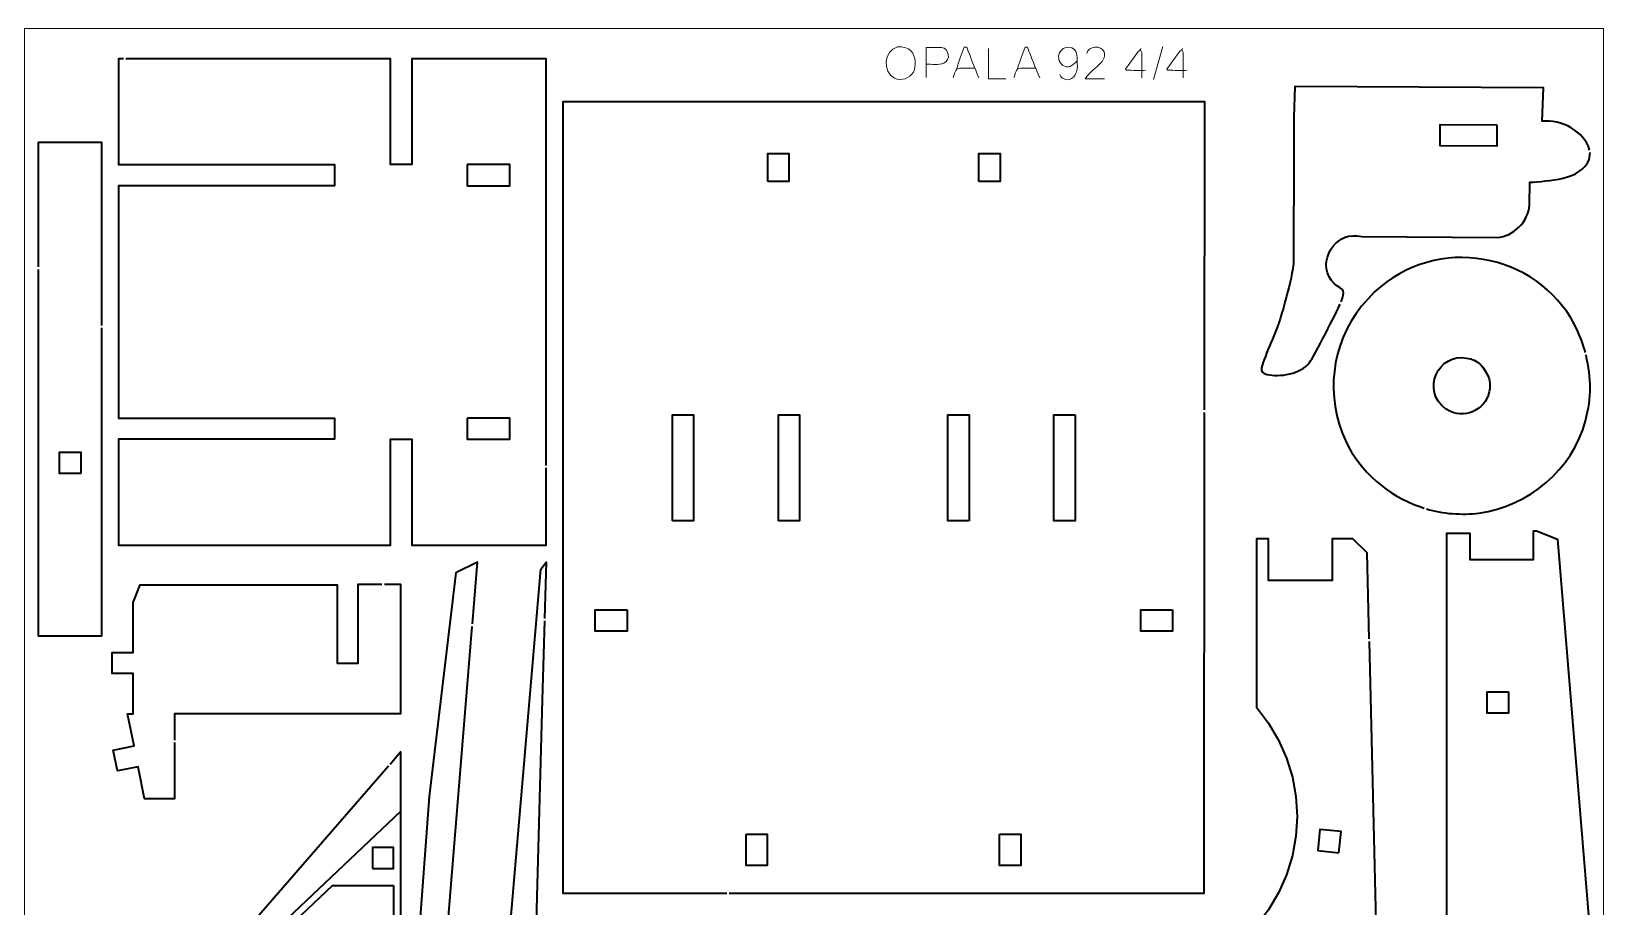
# Model space of a CAD drawing. Header units: millimetres. Extents: x -5 to 375, y 132 to 712.
# Drawn here: x 185.8 to 375, y 315.9 to 421.2 of the extents above; entities that cross this region are included whole.
import ezdxf

# ---------------------------------------------------------------- set-up
doc = ezdxf.new("R2010")
doc.units = ezdxf.units.MM
doc.header["$MEASUREMENT"] = 0
doc.layers.add('Camada 1', color=7, linetype='Continuous')

msp = doc.modelspace()

# ---------------------------------------------------------------- linework, layer by layer
at = {"layer": 'Camada 1', "color": 3, "lineweight": 20}
msp.add_open_spline([(185.0124, 131.5126), (185.0124, 131.5126), (185.0124, 421.5125), (185.0124, 421.5125), (185.0124, 421.5125), (185.0124, 421.5125), (375.0125, 421.5125), (375.0125, 421.5125), (375.0125, 421.5125), (375.0125, 421.5125), (375.0125, 131.5126), (375.0125, 131.5126), (375.0125, 131.5126), (375.0125, 131.5126), (185.0124, 131.5126), (185.0124, 131.5126)], degree=3, knots=[0, 0, 0, 0, 0.2, 0.2, 0.2, 0.2, 0.4, 0.4, 0.4, 0.4, 0.6, 0.6, 0.6, 0.6, 1, 1, 1, 1], dxfattribs=at)
at = {"layer": 'Camada 1', "color": 1, "lineweight": 20}
for points, knots in [([(289.7035, 415.5583), (290.4968, 415.1465), (291.5189, 415.5126), (291.9612, 416.2754), (291.9612, 416.2754), (292.3273, 417.0686), (292.2663, 418.1059), (291.7019, 418.8077), (291.7019, 418.8077), (291.2443, 419.2195), (290.6341, 419.3873), (290.0391, 419.2958), (290.0391, 419.2958), (288.3763, 418.8992), (288.2085, 416.2448), (289.7035, 415.5583)], [0, 0, 0, 0, 0.2, 0.2, 0.2, 0.2, 0.4, 0.4, 0.4, 0.4, 0.6, 0.6, 0.6, 0.6, 1, 1, 1, 1]), ([(293.5112, 415.6024), (293.5112, 416.8128), (293.5112, 418.0231), (293.5112, 419.2482), (293.5112, 419.2482), (293.5112, 419.2482), (295.3562, 419.2334), (295.3562, 419.2334), (295.3562, 419.2334), (296.2861, 419.1301), (296.4927, 417.7132), (295.6366, 417.3442), (295.6366, 417.3442), (294.9429, 417.0932), (294.2049, 417.2409), (293.5112, 417.2113)], [0, 0, 0, 0, 0.2, 0.2, 0.2, 0.2, 0.4, 0.4, 0.4, 0.4, 0.6, 0.6, 0.6, 0.6, 1, 1, 1, 1]), ([(299.848, 415.5729), (299.3314, 416.7832), (298.8443, 418.0231), (298.3868, 419.2777), (298.3868, 419.2777), (298.3868, 419.2777), (298.0916, 419.2777), (298.0916, 419.2777), (298.0916, 419.2777), (297.7816, 418.3921), (297.3978, 417.5508), (297.1764, 416.6504)], [0, 0, 0, 0, 0.25, 0.25, 0.25, 0.25, 0.5, 0.5, 0.5, 0.5, 1, 1, 1, 1]), ([(303.0706, 415.4696), (303.0706, 415.4696), (301.0189, 415.4696), (301.0189, 415.4696), (301.0189, 415.4696), (301.0189, 415.4696), (301.0189, 419.1301), (301.0189, 419.1301)], [0, 0, 0, 0, 0.33333333, 0.33333333, 0.33333333, 0.33333333, 1, 1, 1, 1]), ([(307.1604, 415.5729), (306.6438, 416.7832), (306.1567, 418.0231), (305.6992, 419.2777), (305.6992, 419.2777), (305.6992, 419.2777), (305.404, 419.2777), (305.404, 419.2777), (305.404, 419.2777), (305.094, 418.3921), (304.7102, 417.5508), (304.4888, 416.6504)], [0, 0, 0, 0, 0.25, 0.25, 0.25, 0.25, 0.5, 0.5, 0.5, 0.5, 1, 1, 1, 1]), ([(309.5882, 415.9755), (309.6936, 415.5987), (310.0704, 415.3877), (310.4471, 415.3576), (310.4471, 415.3576), (311.306, 415.3275), (311.6678, 416.2316), (311.728, 416.97), (311.728, 416.97), (311.5623, 417.6331), (311.8636, 418.4167), (311.3362, 418.9742), (311.3362, 418.9742), (310.5526, 419.788), (309.1964, 418.8839), (309.4676, 417.8441), (309.4676, 417.8441), (309.5429, 417.2111), (310.2211, 416.744), (310.8389, 416.955), (310.8389, 416.955), (311.1705, 417.0906), (311.3663, 417.4071), (311.6678, 417.6181)], [0, 0, 0, 0, 0.14285714, 0.14285714, 0.14285714, 0.14285714, 0.28571429, 0.28571429, 0.28571429, 0.28571429, 0.42857143, 0.42857143, 0.42857143, 0.42857143, 0.57142857, 0.57142857, 0.57142857, 0.57142857, 0.71428571, 0.71428571, 0.71428571, 0.71428571, 1, 1, 1, 1]), ([(314.9783, 415.4706), (314.9783, 415.4706), (312.6513, 415.4706), (312.6513, 415.4706), (312.6513, 415.4706), (313.1552, 416.2413), (313.926, 416.7749), (314.5781, 417.4271), (314.5781, 417.4271), (314.845, 417.768), (315.0969, 418.2423), (314.919, 418.7018), (314.919, 418.7018), (314.5337, 419.5467), (313.0367, 419.4577), (312.844, 418.5091)], [0, 0, 0, 0, 0.2, 0.2, 0.2, 0.2, 0.4, 0.4, 0.4, 0.4, 0.6, 0.6, 0.6, 0.6, 1, 1, 1, 1]), ([(319.3502, 419.1006), (319.306, 418.9235), (319.1731, 418.8644), (319.0403, 418.7907), (319.0403, 418.7907), (319.0403, 418.7907), (317.4904, 416.6209), (317.4904, 416.6209), (317.4904, 416.6209), (317.4904, 416.6209), (317.5938, 416.4881), (317.5938, 416.4881), (317.5938, 416.4881), (318.3761, 416.5029), (319.1583, 416.4438), (319.9406, 416.4881)], [0, 0, 0, 0, 0.2, 0.2, 0.2, 0.2, 0.4, 0.4, 0.4, 0.4, 0.6, 0.6, 0.6, 0.6, 1, 1, 1, 1]), ([(319.4388, 415.5877), (319.4388, 415.5877), (319.4388, 418.6135), (319.4388, 418.6135), (319.4388, 418.6135), (319.424, 418.7316), (319.3207, 418.8202), (319.2764, 418.9382)], [0, 0, 0, 0, 0.33333333, 0.33333333, 0.33333333, 0.33333333, 1, 1, 1, 1]), ([(324.3361, 419.1006), (324.2918, 418.9235), (324.1589, 418.8644), (324.0261, 418.7907), (324.0261, 418.7907), (324.0261, 418.7907), (322.4762, 416.6209), (322.4762, 416.6209), (322.4762, 416.6209), (322.4762, 416.6209), (322.5796, 416.4881), (322.5796, 416.4881), (322.5796, 416.4881), (323.3619, 416.5029), (324.1442, 416.4438), (324.9264, 416.4881)], [0, 0, 0, 0, 0.2, 0.2, 0.2, 0.2, 0.4, 0.4, 0.4, 0.4, 0.6, 0.6, 0.6, 0.6, 1, 1, 1, 1]), ([(324.4246, 415.5877), (324.4246, 415.5877), (324.4246, 418.6135), (324.4246, 418.6135), (324.4246, 418.6135), (324.4099, 418.7316), (324.3066, 418.8202), (324.2622, 418.9382)], [0, 0, 0, 0, 0.33333333, 0.33333333, 0.33333333, 0.33333333, 1, 1, 1, 1]), ([(299.3757, 416.739), (299.3757, 416.739), (297.5454, 416.739), (297.5454, 416.739), (297.5454, 416.739), (296.9108, 416.739), (296.9403, 416.001), (296.7336, 415.5877)], [0, 0, 0, 0, 0.33333333, 0.33333333, 0.33333333, 0.33333333, 1, 1, 1, 1]), ([(306.6881, 416.739), (306.6881, 416.739), (304.8578, 416.739), (304.8578, 416.739), (304.8578, 416.739), (304.2232, 416.739), (304.2527, 416.001), (304.046, 415.5877)], [0, 0, 0, 0, 0.33333333, 0.33333333, 0.33333333, 0.33333333, 1, 1, 1, 1])]:
    msp.add_open_spline(points, degree=3, knots=knots, dxfattribs=at)
msp.add_open_spline([(321.9689, 419.3568), (321.9689, 419.3568), (320.8553, 415.3906), (320.8553, 415.3906)], degree=3, dxfattribs=at)
at = {"layer": 'Camada 1', "color": 5, "lineweight": 35}
for points, knots in [([(196.9124, 417.8876), (196.9124, 417.8876), (196.3124, 417.8876), (196.3124, 417.8876), (196.3124, 417.8876), (196.3124, 417.8876), (196.3124, 405.1375), (196.3124, 405.1375), (196.3124, 405.1375), (196.3124, 405.1375), (222.3124, 405.1375), (222.3124, 405.1375), (222.3124, 405.1375), (222.3124, 405.1375), (222.3124, 402.5876), (222.3124, 402.5876), (222.3124, 402.5876), (222.3124, 402.5876), (196.3124, 402.5876), (196.3124, 402.5876), (196.3124, 402.5876), (196.3124, 402.5876), (196.3124, 374.6376), (196.3124, 374.6376), (196.3124, 374.6376), (196.3124, 374.6376), (222.3124, 374.6376), (222.3124, 374.6376), (222.3124, 374.6376), (222.3124, 374.6376), (222.3124, 372.0875), (222.3124, 372.0875), (222.3124, 372.0875), (222.3124, 372.0875), (196.3124, 372.0875), (196.3124, 372.0875), (196.3124, 372.0875), (196.3124, 372.0875), (196.3124, 359.3376), (196.3124, 359.3376), (196.3124, 359.3376), (196.3124, 359.3376), (229.0624, 359.3376), (229.0624, 359.3376), (229.0624, 359.3376), (229.0624, 359.3376), (229.0624, 372.0875), (229.0624, 372.0875), (229.0624, 372.0875), (229.0624, 372.0875), (231.6124, 372.0875), (231.6124, 372.0875), (231.6124, 372.0875), (231.6124, 372.0875), (231.6124, 359.3376), (231.6124, 359.3376), (231.6124, 359.3376), (231.6124, 359.3376), (247.7874, 359.3376), (247.7874, 359.3376), (247.7874, 359.3376), (247.7874, 359.3376), (247.7874, 368.6376), (247.7874, 368.6376)], [0, 0, 0, 0, 0.05882353, 0.05882353, 0.05882353, 0.05882353, 0.11764706, 0.11764706, 0.11764706, 0.11764706, 0.17647059, 0.17647059, 0.17647059, 0.17647059, 0.23529412, 0.23529412, 0.23529412, 0.23529412, 0.29411765, 0.29411765, 0.29411765, 0.29411765, 0.35294118, 0.35294118, 0.35294118, 0.35294118, 0.41176471, 0.41176471, 0.41176471, 0.41176471, 0.47058824, 0.47058824, 0.47058824, 0.47058824, 0.52941176, 0.52941176, 0.52941176, 0.52941176, 0.58823529, 0.58823529, 0.58823529, 0.58823529, 0.64705882, 0.64705882, 0.64705882, 0.64705882, 0.70588235, 0.70588235, 0.70588235, 0.70588235, 0.76470588, 0.76470588, 0.76470588, 0.76470588, 0.82352941, 0.82352941, 0.82352941, 0.82352941, 0.88235294, 0.88235294, 0.88235294, 0.88235294, 1, 1, 1, 1]), ([(247.7874, 368.9376), (247.7874, 368.9376), (247.7874, 417.8876), (247.7874, 417.8876), (247.7874, 417.8876), (247.7874, 417.8876), (231.6124, 417.8876), (231.6124, 417.8876), (231.6124, 417.8876), (231.6124, 417.8876), (231.6124, 405.1375), (231.6124, 405.1375), (231.6124, 405.1375), (231.6124, 405.1375), (229.0624, 405.1375), (229.0624, 405.1375), (229.0624, 405.1375), (229.0624, 405.1375), (229.0624, 417.8876), (229.0624, 417.8876), (229.0624, 417.8876), (229.0624, 417.8876), (197.2125, 417.8876), (197.2125, 417.8876)], [0, 0, 0, 0, 0.14285714, 0.14285714, 0.14285714, 0.14285714, 0.28571429, 0.28571429, 0.28571429, 0.28571429, 0.42857143, 0.42857143, 0.42857143, 0.42857143, 0.57142857, 0.57142857, 0.57142857, 0.57142857, 0.71428571, 0.71428571, 0.71428571, 0.71428571, 1, 1, 1, 1]), ([(373.3374, 406.8876), (372.6773, 409.1982), (369.9466, 410.595), (367.6124, 410.3626), (367.6124, 410.3626), (367.6124, 410.3626), (367.7874, 414.3876), (367.7874, 414.3876), (367.7874, 414.3876), (367.7874, 414.3876), (337.8624, 414.5376), (337.8624, 414.5376), (337.8624, 414.5376), (337.8624, 414.5376), (337.7625, 410.8626), (337.7625, 410.8626), (337.7625, 410.8626), (337.7625, 410.8626), (337.7625, 407.1626), (337.7625, 407.1626), (337.7625, 407.1626), (337.7625, 407.1626), (337.7125, 393.2126), (337.7125, 393.2126), (337.7125, 393.2126), (337.612, 391.9614), (336.4659, 387.6663), (335.9874, 386.2376), (335.9874, 386.2376), (335.5678, 384.9848), (333.9611, 381.4633), (333.8624, 380.6626), (333.8624, 380.6626), (333.8061, 380.2056), (333.952, 380.0376), (334.5375, 379.8876), (334.5375, 379.8876), (335.9486, 379.526), (338.6516, 379.9497), (339.6374, 381.3376), (339.6374, 381.3376), (340.1746, 382.094), (342.9404, 387.4314), (343.3124, 388.3625)], [0, 0, 0, 0, 0.08333333, 0.08333333, 0.08333333, 0.08333333, 0.16666667, 0.16666667, 0.16666667, 0.16666667, 0.25, 0.25, 0.25, 0.25, 0.33333333, 0.33333333, 0.33333333, 0.33333333, 0.41666667, 0.41666667, 0.41666667, 0.41666667, 0.5, 0.5, 0.5, 0.5, 0.58333333, 0.58333333, 0.58333333, 0.58333333, 0.66666667, 0.66666667, 0.66666667, 0.66666667, 0.75, 0.75, 0.75, 0.75, 0.83333333, 0.83333333, 0.83333333, 0.83333333, 1, 1, 1, 1]), ([(327.0125, 375.6126), (327.0125, 375.6126), (327.0375, 412.7126), (327.0375, 412.7126), (327.0375, 412.7126), (327.0375, 412.7126), (249.7875, 412.7126), (249.7875, 412.7126), (249.7875, 412.7126), (249.7875, 412.7126), (249.7875, 317.4626), (249.7875, 317.4626), (249.7875, 317.4626), (249.7875, 317.4626), (269.5124, 317.4626), (269.5124, 317.4626)], [0, 0, 0, 0, 0.2, 0.2, 0.2, 0.2, 0.4, 0.4, 0.4, 0.4, 0.6, 0.6, 0.6, 0.6, 1, 1, 1, 1]), ([(194.3124, 385.7875), (194.3124, 385.7875), (194.3124, 407.8125), (194.3124, 407.8125), (194.3124, 407.8125), (194.3124, 407.8125), (186.6624, 407.8125), (186.6624, 407.8125), (186.6624, 407.8125), (186.6624, 407.8125), (186.6624, 392.8375), (186.6624, 392.8375)], [0, 0, 0, 0, 0.25, 0.25, 0.25, 0.25, 0.5, 0.5, 0.5, 0.5, 1, 1, 1, 1]), ([(343.4374, 388.6376), (344.213, 390.5752), (343.3028, 389.8473), (342.2874, 391.1876), (342.2874, 391.1876), (340.5173, 393.5241), (342.7006, 396.9092), (345.3374, 396.5626), (345.3374, 396.5626), (345.3374, 396.5626), (345.9124, 396.4876), (345.9124, 396.4876), (345.9124, 396.4876), (345.9124, 396.4876), (362.2124, 396.3876), (362.2124, 396.3876), (362.2124, 396.3876), (364.1222, 396.4731), (365.9967, 398.2654), (366.0875, 400.2876), (366.0875, 400.2876), (366.0875, 400.2876), (366.1374, 403.0126), (366.1374, 403.0126), (366.1374, 403.0126), (368.2592, 403.1945), (372.3224, 403.2894), (373.2624, 405.7126), (373.2624, 405.7126), (373.2624, 405.7126), (373.3874, 406.5876), (373.3874, 406.5876)], [0, 0, 0, 0, 0.11111111, 0.11111111, 0.11111111, 0.11111111, 0.22222222, 0.22222222, 0.22222222, 0.22222222, 0.33333333, 0.33333333, 0.33333333, 0.33333333, 0.44444444, 0.44444444, 0.44444444, 0.44444444, 0.55555556, 0.55555556, 0.55555556, 0.55555556, 0.66666667, 0.66666667, 0.66666667, 0.66666667, 0.77777778, 0.77777778, 0.77777778, 0.77777778, 1, 1, 1, 1]), ([(372.8375, 382.5376), (372.4471, 383.7027), (372.465, 383.8265), (371.9124, 385.0626), (371.9124, 385.0626), (367.8563, 394.1355), (355.9106, 396.8882), (348.1874, 390.4376), (348.1874, 390.4376), (348.1874, 390.4376), (347.4624, 389.8126), (347.4624, 389.8126), (347.4624, 389.8126), (347.4624, 389.8126), (345.8874, 388.1126), (345.8874, 388.1126), (345.8874, 388.1126), (342.1997, 383.4452), (341.4887, 377.2496), (343.9874, 371.8626), (343.9874, 371.8626), (345.6608, 368.2548), (349.1201, 365.2744), (352.8874, 363.9876), (352.8874, 363.9876), (352.8874, 363.9876), (353.4124, 363.8126), (353.4124, 363.8126)], [0, 0, 0, 0, 0.125, 0.125, 0.125, 0.125, 0.25, 0.25, 0.25, 0.25, 0.375, 0.375, 0.375, 0.375, 0.5, 0.5, 0.5, 0.5, 0.625, 0.625, 0.625, 0.625, 0.75, 0.75, 0.75, 0.75, 1, 1, 1, 1]), ([(186.6624, 392.5375), (186.6624, 392.5375), (186.6624, 348.4376), (186.6624, 348.4376), (186.6624, 348.4376), (186.6624, 348.4376), (194.3124, 348.4376), (194.3124, 348.4376), (194.3124, 348.4376), (194.3124, 348.4376), (194.3124, 385.4875), (194.3124, 385.4875)], [0, 0, 0, 0, 0.25, 0.25, 0.25, 0.25, 0.5, 0.5, 0.5, 0.5, 1, 1, 1, 1]), ([(353.7124, 363.7126), (355.515, 363.1117), (358.0898, 362.9539), (359.9874, 363.2126), (359.9874, 363.2126), (366.0297, 364.0364), (371.2671, 368.4471), (372.8375, 374.3126), (372.8375, 374.3126), (373.6383, 377.3038), (373.5022, 379.2861), (372.9124, 382.2376)], [0, 0, 0, 0, 0.25, 0.25, 0.25, 0.25, 0.5, 0.5, 0.5, 0.5, 1, 1, 1, 1]), ([(269.8124, 317.4626), (269.8124, 317.4626), (326.9374, 317.4626), (326.9374, 317.4626), (326.9374, 317.4626), (326.9374, 317.4626), (327.0125, 375.3126), (327.0125, 375.3126)], [0, 0, 0, 0, 0.33333333, 0.33333333, 0.33333333, 0.33333333, 1, 1, 1, 1]), ([(346.8124, 348.0626), (346.8124, 348.0626), (346.5624, 358.4125), (346.5624, 358.4125), (346.5624, 358.4125), (346.5624, 358.4125), (344.8375, 360.1126), (344.8375, 360.1126), (344.8375, 360.1126), (344.8375, 360.1126), (342.3374, 360.1126), (342.3374, 360.1126), (342.3374, 360.1126), (342.3374, 360.1126), (342.3374, 355.1126), (342.3374, 355.1126), (342.3374, 355.1126), (342.3374, 355.1126), (334.6874, 355.1126), (334.6874, 355.1126), (334.6874, 355.1126), (334.6874, 355.1126), (334.6874, 360.1126), (334.6874, 360.1126), (334.6874, 360.1126), (334.6874, 360.1126), (333.2624, 360.1126), (333.2624, 360.1126), (333.2624, 360.1126), (333.2624, 360.1126), (333.2624, 339.8375), (333.2624, 339.8375), (333.2624, 339.8375), (333.2624, 339.8375), (334.7124, 337.9375), (334.7124, 337.9375), (334.7124, 337.9375), (334.7124, 337.9375), (335.9125, 335.8876), (335.9125, 335.8876), (335.9125, 335.8876), (335.9125, 335.8876), (336.8624, 333.7125), (336.8624, 333.7125), (336.8624, 333.7125), (336.8624, 333.7125), (337.5625, 331.4126), (337.5625, 331.4126), (337.5625, 331.4126), (337.5625, 331.4126), (337.9874, 329.0876), (337.9874, 329.0876), (337.9874, 329.0876), (337.9874, 329.0876), (338.1375, 326.6876), (338.1375, 326.6876), (338.1375, 326.6876), (338.1375, 326.6876), (337.9874, 324.3126), (337.9874, 324.3126), (337.9874, 324.3126), (337.9874, 324.3126), (337.5625, 321.9876), (337.5625, 321.9876), (337.5625, 321.9876), (337.5625, 321.9876), (336.8624, 319.6876), (336.8624, 319.6876), (336.8624, 319.6876), (336.8624, 319.6876), (335.9125, 317.5126), (335.9125, 317.5126), (335.9125, 317.5126), (335.9125, 317.5126), (334.7124, 315.4625), (334.7124, 315.4625), (334.7124, 315.4625), (334.7124, 315.4625), (333.2624, 313.5626), (333.2624, 313.5626), (333.2624, 313.5626), (333.2624, 313.5626), (333.2624, 230.6626), (333.2624, 230.6626)], [0, 0, 0, 0, 0.04545455, 0.04545455, 0.04545455, 0.04545455, 0.09090909, 0.09090909, 0.09090909, 0.09090909, 0.13636364, 0.13636364, 0.13636364, 0.13636364, 0.18181818, 0.18181818, 0.18181818, 0.18181818, 0.22727273, 0.22727273, 0.22727273, 0.22727273, 0.27272727, 0.27272727, 0.27272727, 0.27272727, 0.31818182, 0.31818182, 0.31818182, 0.31818182, 0.36363636, 0.36363636, 0.36363636, 0.36363636, 0.40909091, 0.40909091, 0.40909091, 0.40909091, 0.45454545, 0.45454545, 0.45454545, 0.45454545, 0.5, 0.5, 0.5, 0.5, 0.54545455, 0.54545455, 0.54545455, 0.54545455, 0.59090909, 0.59090909, 0.59090909, 0.59090909, 0.63636364, 0.63636364, 0.63636364, 0.63636364, 0.68181818, 0.68181818, 0.68181818, 0.68181818, 0.72727273, 0.72727273, 0.72727273, 0.72727273, 0.77272727, 0.77272727, 0.77272727, 0.77272727, 0.81818182, 0.81818182, 0.81818182, 0.81818182, 0.86363636, 0.86363636, 0.86363636, 0.86363636, 0.90909091, 0.90909091, 0.90909091, 0.90909091, 1, 1, 1, 1]), ([(356.1374, 263.7376), (356.1374, 263.7376), (356.1374, 292.4875), (356.1374, 292.4875), (356.1374, 292.4875), (356.1374, 292.4875), (356.7374, 294.1126), (356.7374, 294.1126), (356.7374, 294.1126), (358.5848, 299.5603), (358.5848, 305.7898), (356.7374, 311.2375), (356.7374, 311.2375), (356.7374, 311.2375), (356.1374, 312.8626), (356.1374, 312.8626), (356.1374, 312.8626), (356.1374, 312.8626), (356.1374, 360.7875), (356.1374, 360.7875), (356.1374, 360.7875), (356.1374, 360.7875), (358.9375, 360.7875), (358.9375, 360.7875), (358.9375, 360.7875), (358.9375, 360.7875), (358.9375, 357.6376), (358.9375, 357.6376), (358.9375, 357.6376), (358.9375, 357.6376), (366.5874, 357.6376), (366.5874, 357.6376), (366.5874, 357.6376), (366.5874, 357.6376), (366.5874, 361.0626), (366.5874, 361.0626), (366.5874, 361.0626), (366.5874, 361.0626), (366.9374, 361.0626), (366.9374, 361.0626), (366.9374, 361.0626), (366.9374, 361.0626), (369.4625, 360.0875), (369.4625, 360.0875), (369.4625, 360.0875), (369.4625, 360.0875), (373.3874, 312.3626), (373.3874, 312.3626), (373.3874, 312.3626), (373.3874, 312.3626), (371.0624, 273.0126), (371.0624, 273.0126), (371.0624, 273.0126), (371.0624, 273.0126), (371.0624, 202.0626), (371.0624, 202.0626), (371.0624, 202.0626), (371.0624, 202.0626), (369.6874, 146.3376), (369.6874, 146.3376)], [0, 0, 0, 0, 0.0625, 0.0625, 0.0625, 0.0625, 0.125, 0.125, 0.125, 0.125, 0.1875, 0.1875, 0.1875, 0.1875, 0.25, 0.25, 0.25, 0.25, 0.3125, 0.3125, 0.3125, 0.3125, 0.375, 0.375, 0.375, 0.375, 0.4375, 0.4375, 0.4375, 0.4375, 0.5, 0.5, 0.5, 0.5, 0.5625, 0.5625, 0.5625, 0.5625, 0.625, 0.625, 0.625, 0.625, 0.6875, 0.6875, 0.6875, 0.6875, 0.75, 0.75, 0.75, 0.75, 0.8125, 0.8125, 0.8125, 0.8125, 0.875, 0.875, 0.875, 0.875, 1, 1, 1, 1]), ([(238.9125, 349.8625), (238.9125, 349.8625), (239.5125, 357.3125), (239.5125, 357.3125), (239.5125, 357.3125), (239.5125, 357.3125), (236.9125, 356.0376), (236.9125, 356.0376), (236.9125, 356.0376), (236.9125, 356.0376), (233.7125, 329.1126), (233.7125, 329.1126), (233.7125, 329.1126), (233.7125, 329.1126), (232.2624, 309.6876), (232.2624, 309.6876), (232.2624, 309.6876), (232.2624, 309.6876), (233.6874, 276.2125), (233.6874, 276.2125), (233.6874, 276.2125), (233.6874, 276.2125), (233.6874, 216.3127), (233.6874, 216.3127)], [0, 0, 0, 0, 0.14285714, 0.14285714, 0.14285714, 0.14285714, 0.28571429, 0.28571429, 0.28571429, 0.28571429, 0.42857143, 0.42857143, 0.42857143, 0.42857143, 0.57142857, 0.57142857, 0.57142857, 0.57142857, 0.71428571, 0.71428571, 0.71428571, 0.71428571, 1, 1, 1, 1]), ([(244.9374, 199.5876), (244.9374, 199.5876), (244.6875, 195.2126), (244.6875, 195.2126), (244.6875, 195.2126), (244.6875, 195.2126), (243.8625, 180.6376), (243.8625, 180.6376), (243.8625, 180.6376), (243.8625, 180.6376), (247.7874, 133.0126), (247.7874, 133.0126), (247.7874, 133.0126), (247.7874, 133.0126), (245.1624, 134.2876), (245.1624, 134.2876), (245.1624, 134.2876), (245.1624, 134.2876), (241.9624, 161.2376), (241.9624, 161.2376), (241.9624, 161.2376), (241.9624, 161.2376), (240.5374, 180.6376), (240.5374, 180.6376), (240.5374, 180.6376), (240.5374, 180.6376), (241.1624, 195.2126), (241.1624, 195.2126), (241.1624, 195.2126), (241.1624, 195.2126), (241.9374, 214.1376), (241.9374, 214.1376), (241.9374, 214.1376), (241.9374, 214.1376), (241.9374, 282.0876), (241.9374, 282.0876), (241.9374, 282.0876), (241.9374, 282.0876), (241.9125, 295.5625), (241.9125, 295.5625), (241.9125, 295.5625), (241.9125, 295.5625), (247.1374, 356.4626), (247.1374, 356.4626), (247.1374, 356.4626), (247.1374, 356.4626), (247.7624, 357.3125), (247.7624, 357.3125), (247.7624, 357.3125), (247.7624, 357.3125), (247.5624, 350.5376), (247.5624, 350.5376)], [0, 0, 0, 0, 0.07142857, 0.07142857, 0.07142857, 0.07142857, 0.14285714, 0.14285714, 0.14285714, 0.14285714, 0.21428571, 0.21428571, 0.21428571, 0.21428571, 0.28571429, 0.28571429, 0.28571429, 0.28571429, 0.35714286, 0.35714286, 0.35714286, 0.35714286, 0.42857143, 0.42857143, 0.42857143, 0.42857143, 0.5, 0.5, 0.5, 0.5, 0.57142857, 0.57142857, 0.57142857, 0.57142857, 0.64285714, 0.64285714, 0.64285714, 0.64285714, 0.71428571, 0.71428571, 0.71428571, 0.71428571, 0.78571429, 0.78571429, 0.78571429, 0.78571429, 0.85714286, 0.85714286, 0.85714286, 0.85714286, 1, 1, 1, 1]), ([(203.0374, 335.5876), (203.0374, 335.5876), (203.0374, 328.8376), (203.0374, 328.8376), (203.0374, 328.8376), (203.0374, 328.8376), (199.4375, 328.8376), (199.4375, 328.8376), (199.4375, 328.8376), (199.4375, 328.8376), (198.6874, 332.6876), (198.6874, 332.6876), (198.6874, 332.6876), (198.6874, 332.6876), (196.1874, 332.1876), (196.1874, 332.1876), (196.1874, 332.1876), (196.1874, 332.1876), (195.6874, 334.6876), (195.6874, 334.6876), (195.6874, 334.6876), (195.6874, 334.6876), (198.1874, 335.1876), (198.1874, 335.1876), (198.1874, 335.1876), (198.1874, 335.1876), (197.4125, 339.0376), (197.4125, 339.0376), (197.4125, 339.0376), (197.4125, 339.0376), (198.0874, 339.0376), (198.0874, 339.0376), (198.0874, 339.0376), (198.0874, 339.0376), (198.0874, 343.8876), (198.0874, 343.8876), (198.0874, 343.8876), (198.0874, 343.8876), (195.5374, 343.8876), (195.5374, 343.8876), (195.5374, 343.8876), (195.5374, 343.8876), (195.5374, 346.4376), (195.5374, 346.4376), (195.5374, 346.4376), (195.5374, 346.4376), (198.0874, 346.4376), (198.0874, 346.4376), (198.0874, 346.4376), (198.0874, 346.4376), (198.0874, 352.4626), (198.0874, 352.4626), (198.0874, 352.4626), (198.0874, 352.4626), (198.9374, 354.5626), (198.9374, 354.5626), (198.9374, 354.5626), (198.9374, 354.5626), (222.6125, 354.5626), (222.6125, 354.5626), (222.6125, 354.5626), (222.6125, 354.5626), (222.6125, 345.1626), (222.6125, 345.1626), (222.6125, 345.1626), (222.6125, 345.1626), (225.1624, 345.1626), (225.1624, 345.1626), (225.1624, 345.1626), (225.1624, 345.1626), (225.1624, 354.6375), (225.1624, 354.6375), (225.1624, 354.6375), (225.1624, 354.6375), (228.0125, 354.6375), (228.0125, 354.6375)], [0, 0, 0, 0, 0.05, 0.05, 0.05, 0.05, 0.1, 0.1, 0.1, 0.1, 0.15, 0.15, 0.15, 0.15, 0.2, 0.2, 0.2, 0.2, 0.25, 0.25, 0.25, 0.25, 0.3, 0.3, 0.3, 0.3, 0.35, 0.35, 0.35, 0.35, 0.4, 0.4, 0.4, 0.4, 0.45, 0.45, 0.45, 0.45, 0.5, 0.5, 0.5, 0.5, 0.55, 0.55, 0.55, 0.55, 0.6, 0.6, 0.6, 0.6, 0.65, 0.65, 0.65, 0.65, 0.7, 0.7, 0.7, 0.7, 0.75, 0.75, 0.75, 0.75, 0.8, 0.8, 0.8, 0.8, 0.85, 0.85, 0.85, 0.85, 0.9, 0.9, 0.9, 0.9, 1, 1, 1, 1]), ([(228.3124, 354.6375), (228.3124, 354.6375), (230.2624, 354.6375), (230.2624, 354.6375), (230.2624, 354.6375), (230.2624, 354.6375), (230.2624, 339.0376), (230.2624, 339.0376), (230.2624, 339.0376), (230.2624, 339.0376), (203.0374, 339.0376), (203.0374, 339.0376), (203.0374, 339.0376), (203.0374, 339.0376), (203.0374, 335.8876), (203.0374, 335.8876)], [0, 0, 0, 0, 0.2, 0.2, 0.2, 0.2, 0.4, 0.4, 0.4, 0.4, 0.6, 0.6, 0.6, 0.6, 1, 1, 1, 1]), ([(247.5624, 350.2376), (247.5624, 350.2376), (247.2874, 340.7375), (247.2874, 340.7375), (247.2874, 340.7375), (247.2874, 340.7375), (246.1874, 299.2375), (246.1874, 299.2375), (246.1874, 299.2375), (246.1874, 299.2375), (246.0375, 290.9626), (246.0375, 290.9626), (246.0375, 290.9626), (246.0375, 290.9626), (246.0625, 241.6875), (246.0625, 241.6875), (246.0625, 241.6875), (246.0625, 241.6875), (246.0625, 219.5876), (246.0625, 219.5876), (246.0625, 219.5876), (246.0625, 219.5876), (244.9624, 199.8876), (244.9624, 199.8876)], [0, 0, 0, 0, 0.14285714, 0.14285714, 0.14285714, 0.14285714, 0.28571429, 0.28571429, 0.28571429, 0.28571429, 0.42857143, 0.42857143, 0.42857143, 0.42857143, 0.57142857, 0.57142857, 0.57142857, 0.57142857, 0.71428571, 0.71428571, 0.71428571, 0.71428571, 1, 1, 1, 1]), ([(233.6874, 216.0126), (233.6874, 216.0126), (233.6874, 208.2376), (233.6874, 208.2376), (233.6874, 208.2376), (233.6874, 208.2376), (233.6624, 194.7876), (233.6624, 194.7876), (233.6624, 194.7876), (233.6624, 194.7876), (238.8624, 133.8626), (238.8624, 133.8626), (238.8624, 133.8626), (238.8624, 133.8626), (239.5125, 133.0126), (239.5125, 133.0126), (239.5125, 133.0126), (238.9868, 152.3478), (238.3166, 171.7587), (237.9375, 191.0876), (237.9375, 191.0876), (237.9375, 191.0876), (237.7874, 199.3626), (237.7874, 199.3626), (237.7874, 199.3626), (237.7874, 199.3626), (237.8124, 248.6375), (237.8124, 248.6375), (237.8124, 248.6375), (237.8124, 248.6375), (237.8124, 270.7376), (237.8124, 270.7376), (237.8124, 270.7376), (237.8124, 270.7376), (235.6124, 309.6876), (235.6124, 309.6876), (235.6124, 309.6876), (235.6124, 309.6876), (238.8875, 349.5625), (238.8875, 349.5625)], [0, 0, 0, 0, 0.09090909, 0.09090909, 0.09090909, 0.09090909, 0.18181818, 0.18181818, 0.18181818, 0.18181818, 0.27272727, 0.27272727, 0.27272727, 0.27272727, 0.36363636, 0.36363636, 0.36363636, 0.36363636, 0.45454545, 0.45454545, 0.45454545, 0.45454545, 0.54545455, 0.54545455, 0.54545455, 0.54545455, 0.63636364, 0.63636364, 0.63636364, 0.63636364, 0.72727273, 0.72727273, 0.72727273, 0.72727273, 0.81818182, 0.81818182, 0.81818182, 0.81818182, 1, 1, 1, 1]), ([(333.2624, 230.3626), (333.2624, 230.3626), (333.2624, 201.6126), (333.2624, 201.6126), (333.2624, 201.6126), (333.2624, 201.6126), (333.8874, 199.9626), (333.8874, 199.9626), (333.8874, 199.9626), (335.3896, 195.6415), (335.6105, 190.4751), (334.7124, 185.9876), (334.7124, 185.9876), (334.7124, 185.9876), (333.8874, 182.8376), (333.8874, 182.8376), (333.8874, 182.8376), (333.8874, 182.8376), (333.2624, 181.2126), (333.2624, 181.2126), (333.2624, 181.2126), (333.2624, 181.2126), (333.2624, 133.2876), (333.2624, 133.2876), (333.2624, 133.2876), (333.2624, 133.2876), (336.0624, 133.2876), (336.0624, 133.2876), (336.0624, 133.2876), (336.0624, 133.2876), (336.0624, 136.4376), (336.0624, 136.4376), (336.0624, 136.4376), (336.0624, 136.4376), (343.7124, 136.4376), (343.7124, 136.4376), (343.7124, 136.4376), (343.7124, 136.4376), (343.7124, 133.0126), (343.7124, 133.0126), (343.7124, 133.0126), (343.7124, 133.0126), (344.0625, 133.0126), (344.0625, 133.0126), (344.0625, 133.0126), (344.0625, 133.0126), (346.5874, 134.0126), (346.5874, 134.0126), (346.5874, 134.0126), (346.5874, 134.0126), (350.5124, 181.7126), (350.5124, 181.7126), (350.5124, 181.7126), (350.5124, 181.7126), (348.1874, 221.0626), (348.1874, 221.0626), (348.1874, 221.0626), (348.1874, 221.0626), (348.1874, 292.0375), (348.1874, 292.0375), (348.1874, 292.0375), (348.1874, 292.0375), (346.8375, 347.7626), (346.8375, 347.7626)], [0, 0, 0, 0, 0.05882353, 0.05882353, 0.05882353, 0.05882353, 0.11764706, 0.11764706, 0.11764706, 0.11764706, 0.17647059, 0.17647059, 0.17647059, 0.17647059, 0.23529412, 0.23529412, 0.23529412, 0.23529412, 0.29411765, 0.29411765, 0.29411765, 0.29411765, 0.35294118, 0.35294118, 0.35294118, 0.35294118, 0.41176471, 0.41176471, 0.41176471, 0.41176471, 0.47058824, 0.47058824, 0.47058824, 0.47058824, 0.52941176, 0.52941176, 0.52941176, 0.52941176, 0.58823529, 0.58823529, 0.58823529, 0.58823529, 0.64705882, 0.64705882, 0.64705882, 0.64705882, 0.70588235, 0.70588235, 0.70588235, 0.70588235, 0.76470588, 0.76470588, 0.76470588, 0.76470588, 0.82352941, 0.82352941, 0.82352941, 0.82352941, 0.88235294, 0.88235294, 0.88235294, 0.88235294, 1, 1, 1, 1]), ([(229.0125, 333.0126), (229.0125, 333.0126), (230.2624, 334.4625), (230.2624, 334.4625), (230.2624, 334.4625), (230.2624, 334.4625), (230.2624, 252.9125), (230.2624, 252.9125), (230.2624, 252.9125), (230.2624, 252.9125), (229.4374, 233.8876), (229.4374, 233.8876), (229.4374, 233.8876), (229.4374, 233.8876), (228.8125, 219.4627), (228.8125, 219.4627), (228.8125, 219.4627), (228.8125, 219.4627), (228.8125, 216.0626), (228.8125, 216.0626), (228.8125, 216.0626), (228.8125, 216.0626), (207.2124, 245.9625), (207.2124, 245.9625), (207.2124, 245.9625), (207.2124, 245.9625), (207.2124, 256.2875), (207.2124, 256.2875)], [0, 0, 0, 0, 0.125, 0.125, 0.125, 0.125, 0.25, 0.25, 0.25, 0.25, 0.375, 0.375, 0.375, 0.375, 0.5, 0.5, 0.5, 0.5, 0.625, 0.625, 0.625, 0.625, 0.75, 0.75, 0.75, 0.75, 1, 1, 1, 1]), ([(207.2124, 256.5875), (207.2124, 256.5875), (207.2124, 305.4126), (207.2124, 305.4126), (207.2124, 305.4126), (207.2733, 307.0597), (207.7796, 308.607), (208.8874, 309.8376), (208.8874, 309.8376), (208.8874, 309.8376), (213.4374, 315.0876), (213.4374, 315.0876), (213.4374, 315.0876), (213.4374, 315.0876), (228.8125, 332.7876), (228.8125, 332.7876)], [0, 0, 0, 0, 0.2, 0.2, 0.2, 0.2, 0.4, 0.4, 0.4, 0.4, 0.6, 0.6, 0.6, 0.6, 1, 1, 1, 1])]:
    msp.add_open_spline(points, degree=3, knots=knots, dxfattribs=at)
at = {"layer": 'Camada 1', "lineweight": 35}
for points, knots in [([(362.1624, 409.9126), (362.1624, 409.9126), (355.3625, 409.9626), (355.3625, 409.9626), (355.3625, 409.9626), (355.3625, 409.9626), (355.3625, 407.4125), (355.3625, 407.4125), (355.3625, 407.4125), (355.3625, 407.4125), (362.1624, 407.3626), (362.1624, 407.3626), (362.1624, 407.3626), (362.1624, 407.3626), (362.1624, 409.9126), (362.1624, 409.9126)], [0, 0, 0, 0, 0.2, 0.2, 0.2, 0.2, 0.4, 0.4, 0.4, 0.4, 0.6, 0.6, 0.6, 0.6, 1, 1, 1, 1]), ([(238.2875, 405.1375), (238.2875, 405.1375), (243.3874, 405.1375), (243.3874, 405.1375), (243.3874, 405.1375), (243.3874, 405.1375), (243.3874, 402.5876), (243.3874, 402.5876), (243.3874, 402.5876), (243.3874, 402.5876), (238.2875, 402.5876), (238.2875, 402.5876), (238.2875, 402.5876), (238.2875, 402.5876), (238.2875, 405.1375), (238.2875, 405.1375)], [0, 0, 0, 0, 0.2, 0.2, 0.2, 0.2, 0.4, 0.4, 0.4, 0.4, 0.6, 0.6, 0.6, 0.6, 1, 1, 1, 1]), ([(274.4375, 403.0876), (274.4375, 403.0876), (276.9875, 403.0876), (276.9875, 403.0876), (276.9875, 403.0876), (276.9875, 403.0876), (276.9875, 406.4876), (276.9875, 406.4876), (276.9875, 406.4876), (276.9875, 406.4876), (274.4375, 406.4876), (274.4375, 406.4876), (274.4375, 406.4876), (274.4375, 406.4876), (274.4375, 403.0876), (274.4375, 403.0876)], [0, 0, 0, 0, 0.2, 0.2, 0.2, 0.2, 0.4, 0.4, 0.4, 0.4, 0.6, 0.6, 0.6, 0.6, 1, 1, 1, 1]), ([(299.8375, 403.0876), (299.8375, 403.0876), (302.3875, 403.0876), (302.3875, 403.0876), (302.3875, 403.0876), (302.3875, 403.0876), (302.3875, 406.4876), (302.3875, 406.4876), (302.3875, 406.4876), (302.3875, 406.4876), (299.8375, 406.4876), (299.8375, 406.4876), (299.8375, 406.4876), (299.8375, 406.4876), (299.8375, 403.0876), (299.8375, 403.0876)], [0, 0, 0, 0, 0.2, 0.2, 0.2, 0.2, 0.4, 0.4, 0.4, 0.4, 0.6, 0.6, 0.6, 0.6, 1, 1, 1, 1]), ([(361.3125, 378.8126), (361.2368, 379.417), (361.2921, 379.3229), (361.0374, 379.8626), (361.0374, 379.8626), (360.3974, 381.2187), (359.5019, 381.8536), (357.9625, 381.9125), (357.9625, 381.9125), (354.6563, 382.039), (352.9845, 377.1247), (356.6124, 375.4126), (356.6124, 375.4126), (358.5158, 374.5143), (361.1011, 375.8302), (361.3375, 378.2126), (361.3375, 378.2126), (361.3375, 378.2126), (361.3125, 378.8126), (361.3125, 378.8126)], [0, 0, 0, 0, 0.16666667, 0.16666667, 0.16666667, 0.16666667, 0.33333333, 0.33333333, 0.33333333, 0.33333333, 0.5, 0.5, 0.5, 0.5, 0.66666667, 0.66666667, 0.66666667, 0.66666667, 1, 1, 1, 1]), ([(238.2875, 374.6376), (238.2875, 374.6376), (243.3874, 374.6376), (243.3874, 374.6376), (243.3874, 374.6376), (243.3874, 374.6376), (243.3874, 372.0875), (243.3874, 372.0875), (243.3874, 372.0875), (243.3874, 372.0875), (238.2875, 372.0875), (238.2875, 372.0875), (238.2875, 372.0875), (238.2875, 372.0875), (238.2875, 374.6376), (238.2875, 374.6376)], [0, 0, 0, 0, 0.2, 0.2, 0.2, 0.2, 0.4, 0.4, 0.4, 0.4, 0.6, 0.6, 0.6, 0.6, 1, 1, 1, 1]), ([(262.9624, 362.2876), (262.9624, 362.2876), (265.5125, 362.2876), (265.5125, 362.2876), (265.5125, 362.2876), (265.5125, 362.2876), (265.5125, 375.0126), (265.5125, 375.0126), (265.5125, 375.0126), (265.5125, 375.0126), (262.9624, 375.0126), (262.9624, 375.0126), (262.9624, 375.0126), (262.9624, 375.0126), (262.9624, 362.2876), (262.9624, 362.2876)], [0, 0, 0, 0, 0.2, 0.2, 0.2, 0.2, 0.4, 0.4, 0.4, 0.4, 0.6, 0.6, 0.6, 0.6, 1, 1, 1, 1]), ([(275.7124, 362.2876), (275.7124, 362.2876), (278.2624, 362.2876), (278.2624, 362.2876), (278.2624, 362.2876), (278.2624, 362.2876), (278.2624, 375.0126), (278.2624, 375.0126), (278.2624, 375.0126), (278.2624, 375.0126), (275.7124, 375.0126), (275.7124, 375.0126), (275.7124, 375.0126), (275.7124, 375.0126), (275.7124, 362.2876), (275.7124, 362.2876)], [0, 0, 0, 0, 0.2, 0.2, 0.2, 0.2, 0.4, 0.4, 0.4, 0.4, 0.6, 0.6, 0.6, 0.6, 1, 1, 1, 1]), ([(298.6625, 362.2876), (298.6625, 362.2876), (298.6625, 375.0126), (298.6625, 375.0126), (298.6625, 375.0126), (298.6625, 375.0126), (296.1124, 375.0126), (296.1124, 375.0126), (296.1124, 375.0126), (296.1124, 375.0126), (296.1124, 362.2876), (296.1124, 362.2876), (296.1124, 362.2876), (296.1124, 362.2876), (298.6625, 362.2876), (298.6625, 362.2876)], [0, 0, 0, 0, 0.2, 0.2, 0.2, 0.2, 0.4, 0.4, 0.4, 0.4, 0.6, 0.6, 0.6, 0.6, 1, 1, 1, 1]), ([(311.4124, 375.0126), (311.4124, 375.0126), (308.8624, 375.0126), (308.8624, 375.0126), (308.8624, 375.0126), (308.8624, 375.0126), (308.8624, 362.2625), (308.8624, 362.2625), (308.8624, 362.2625), (308.8624, 362.2625), (311.4124, 362.2625), (311.4124, 362.2625), (311.4124, 362.2625), (311.4124, 362.2625), (311.4124, 375.0126), (311.4124, 375.0126)], [0, 0, 0, 0, 0.2, 0.2, 0.2, 0.2, 0.4, 0.4, 0.4, 0.4, 0.6, 0.6, 0.6, 0.6, 1, 1, 1, 1]), ([(191.7624, 367.9876), (191.7624, 367.9876), (191.7624, 370.5376), (191.7624, 370.5376), (191.7624, 370.5376), (191.7624, 370.5376), (189.2124, 370.5376), (189.2124, 370.5376), (189.2124, 370.5376), (189.2124, 370.5376), (189.2124, 367.9876), (189.2124, 367.9876), (189.2124, 367.9876), (189.2124, 367.9876), (191.7624, 367.9876), (191.7624, 367.9876)], [0, 0, 0, 0, 0.2, 0.2, 0.2, 0.2, 0.4, 0.4, 0.4, 0.4, 0.6, 0.6, 0.6, 0.6, 1, 1, 1, 1]), ([(257.5124, 351.5625), (257.5124, 351.5625), (253.6874, 351.5625), (253.6874, 351.5625), (253.6874, 351.5625), (253.6874, 351.5625), (253.6874, 349.0126), (253.6874, 349.0126), (253.6874, 349.0126), (253.6874, 349.0126), (257.5124, 349.0126), (257.5124, 349.0126), (257.5124, 349.0126), (257.5124, 349.0126), (257.5124, 351.5625), (257.5124, 351.5625)], [0, 0, 0, 0, 0.2, 0.2, 0.2, 0.2, 0.4, 0.4, 0.4, 0.4, 0.6, 0.6, 0.6, 0.6, 1, 1, 1, 1]), ([(323.1374, 351.5625), (323.1374, 351.5625), (319.3125, 351.5625), (319.3125, 351.5625), (319.3125, 351.5625), (319.3125, 351.5625), (319.3125, 349.0126), (319.3125, 349.0126), (319.3125, 349.0126), (319.3125, 349.0126), (323.1374, 349.0126), (323.1374, 349.0126), (323.1374, 349.0126), (323.1374, 349.0126), (323.1374, 351.5625), (323.1374, 351.5625)], [0, 0, 0, 0, 0.2, 0.2, 0.2, 0.2, 0.4, 0.4, 0.4, 0.4, 0.6, 0.6, 0.6, 0.6, 1, 1, 1, 1]), ([(363.5624, 341.6876), (363.5624, 341.6876), (361.0124, 341.6876), (361.0124, 341.6876), (361.0124, 341.6876), (361.0124, 341.6876), (361.0124, 339.1376), (361.0124, 339.1376), (361.0124, 339.1376), (361.0124, 339.1376), (363.5624, 339.1376), (363.5624, 339.1376), (363.5624, 339.1376), (363.5624, 339.1376), (363.5624, 341.6876), (363.5624, 341.6876)], [0, 0, 0, 0, 0.2, 0.2, 0.2, 0.2, 0.4, 0.4, 0.4, 0.4, 0.6, 0.6, 0.6, 0.6, 1, 1, 1, 1]), ([(271.8375, 324.5875), (271.8375, 324.5875), (271.8375, 320.7876), (271.8375, 320.7876), (271.8375, 320.7876), (271.8375, 320.7876), (274.3874, 320.7876), (274.3874, 320.7876), (274.3874, 320.7876), (274.3874, 320.7876), (274.3874, 324.5875), (274.3874, 324.5875), (274.3874, 324.5875), (274.3874, 324.5875), (271.8375, 324.5875), (271.8375, 324.5875)], [0, 0, 0, 0, 0.2, 0.2, 0.2, 0.2, 0.4, 0.4, 0.4, 0.4, 0.6, 0.6, 0.6, 0.6, 1, 1, 1, 1]), ([(302.3374, 324.5875), (302.3374, 324.5875), (302.3374, 320.7876), (302.3374, 320.7876), (302.3374, 320.7876), (302.3374, 320.7876), (304.8874, 320.7876), (304.8874, 320.7876), (304.8874, 320.7876), (304.8874, 320.7876), (304.8874, 324.5875), (304.8874, 324.5875), (304.8874, 324.5875), (304.8874, 324.5875), (302.3374, 324.5875), (302.3374, 324.5875)], [0, 0, 0, 0, 0.2, 0.2, 0.2, 0.2, 0.4, 0.4, 0.4, 0.4, 0.6, 0.6, 0.6, 0.6, 1, 1, 1, 1]), ([(343.1624, 322.3376), (343.1624, 322.3376), (340.6374, 322.6126), (340.6374, 322.6126), (340.6374, 322.6126), (340.6374, 322.6126), (340.8875, 325.1375), (340.8875, 325.1375), (340.8875, 325.1375), (340.8875, 325.1375), (343.4374, 324.8875), (343.4374, 324.8875), (343.4374, 324.8875), (343.4374, 324.8875), (343.1624, 322.3376), (343.1624, 322.3376)], [0, 0, 0, 0, 0.2, 0.2, 0.2, 0.2, 0.4, 0.4, 0.4, 0.4, 0.6, 0.6, 0.6, 0.6, 1, 1, 1, 1]), ([(226.8624, 320.4376), (226.8624, 320.4376), (226.8624, 322.9876), (226.8624, 322.9876), (226.8624, 322.9876), (226.8624, 322.9876), (229.4125, 322.9876), (229.4125, 322.9876), (229.4125, 322.9876), (229.4125, 322.9876), (229.4125, 320.4376), (229.4125, 320.4376), (229.4125, 320.4376), (229.4125, 320.4376), (226.8624, 320.4376), (226.8624, 320.4376)], [0, 0, 0, 0, 0.2, 0.2, 0.2, 0.2, 0.4, 0.4, 0.4, 0.4, 0.6, 0.6, 0.6, 0.6, 1, 1, 1, 1]), ([(229.4125, 318.3875), (229.4125, 318.3875), (222.0625, 318.3875), (222.0625, 318.3875), (222.0625, 318.3875), (222.0625, 318.3875), (212.2624, 309.1125), (212.2624, 309.1125), (212.2624, 309.1125), (211.3081, 308.1841), (210.8971, 307.0323), (210.8624, 305.7126), (210.8624, 305.7126), (210.8624, 305.7126), (210.8624, 283.1125), (210.8624, 283.1125), (210.8624, 283.1125), (210.8624, 283.1125), (229.4125, 283.1125), (229.4125, 283.1125), (229.4125, 283.1125), (229.4125, 283.1125), (229.4125, 318.3875), (229.4125, 318.3875)], [0, 0, 0, 0, 0.14285714, 0.14285714, 0.14285714, 0.14285714, 0.28571429, 0.28571429, 0.28571429, 0.28571429, 0.42857143, 0.42857143, 0.42857143, 0.42857143, 0.57142857, 0.57142857, 0.57142857, 0.57142857, 0.71428571, 0.71428571, 0.71428571, 0.71428571, 1, 1, 1, 1])]:
    msp.add_open_spline(points, degree=3, knots=knots, dxfattribs=at)
at = {"layer": 'Camada 1', "color": 240, "lineweight": 35}
msp.add_open_spline([(230.2624, 327.3125), (230.2624, 327.3125), (212.0374, 310.0626), (212.0374, 310.0626), (212.0374, 310.0626), (211.2307, 309.3358), (210.8423, 308.8903), (210.4374, 307.8376), (210.4374, 307.8376), (210.2533, 307.3591), (210.0572, 306.6743), (210.0374, 306.1626), (210.0374, 306.1626), (210.0374, 306.1626), (210.0124, 255.8875), (210.0124, 255.8875), (210.0124, 255.8875), (210.1128, 254.0672), (210.7343, 251.7668), (211.6124, 250.1625), (211.6124, 250.1625), (213.2035, 247.2554), (215.8892, 244.5858), (218.2124, 242.2626), (218.2124, 242.2626), (218.2124, 242.2626), (219.8625, 240.6875), (219.8625, 240.6875), (219.8625, 240.6875), (219.8625, 240.6875), (223.3374, 237.7875), (223.3374, 237.7875), (223.3374, 237.7875), (223.3374, 237.7875), (228.8125, 233.8876), (228.8125, 233.8876), (228.8125, 233.8876), (228.8125, 233.8876), (229.4374, 233.8876), (229.4374, 233.8876)], degree=3, knots=[0, 0, 0, 0, 0.09090909, 0.09090909, 0.09090909, 0.09090909, 0.18181818, 0.18181818, 0.18181818, 0.18181818, 0.27272727, 0.27272727, 0.27272727, 0.27272727, 0.36363636, 0.36363636, 0.36363636, 0.36363636, 0.45454545, 0.45454545, 0.45454545, 0.45454545, 0.54545455, 0.54545455, 0.54545455, 0.54545455, 0.63636364, 0.63636364, 0.63636364, 0.63636364, 0.72727273, 0.72727273, 0.72727273, 0.72727273, 0.81818182, 0.81818182, 0.81818182, 0.81818182, 1, 1, 1, 1], dxfattribs=at)

doc.saveas('drawing.dxf')
